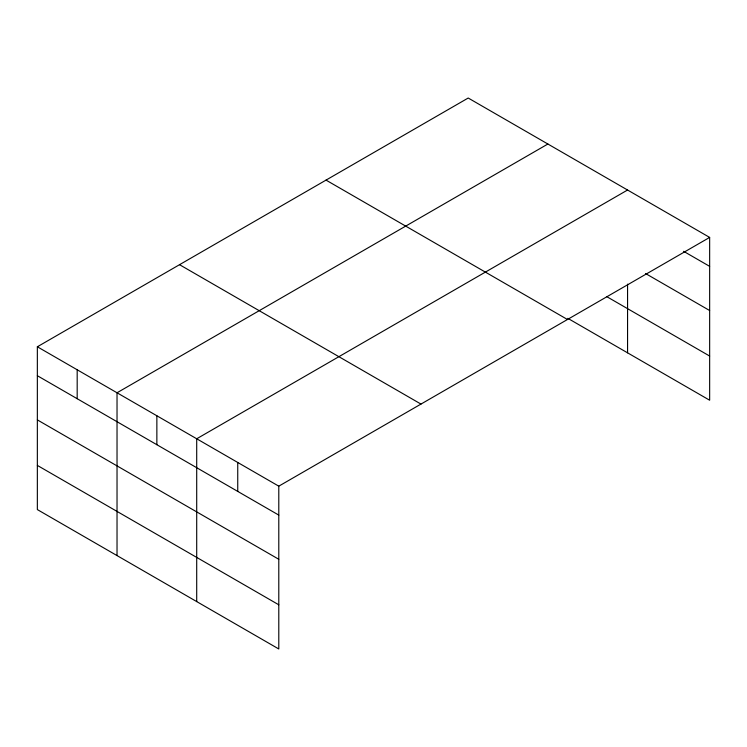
<?xml version="1.0" encoding="UTF-8"?>
<svg xmlns="http://www.w3.org/2000/svg" width="747" height="747" viewBox="0 0 747 747"><rect width="100%" height="100%" fill="white"/><g stroke="black" fill="none" stroke-linecap="round" stroke-linejoin="round"><path stroke-width="1.12" d="M709.65 237.415L468.21 98.025L37.35 346.776L37.35 509.585L278.79 648.975L278.79 486.166L709.65 237.415L709.65 400.224L567.804 318.325M547.887 144.022L117.027 392.773L117.027 555.581M627.564 190.018L196.704 438.778L196.704 601.587M683.617 251.319L709.65 266.352M645.576 273.542L709.65 310.528M606.648 296.578L709.65 356.048M326.028 180.111L567.468 319.501M179.532 264.69L420.972 404.08M37.35 346.776L278.79 486.166M37.35 375.713L278.79 515.103M37.35 419.889L278.79 559.279M37.35 465.409L278.79 604.799M627.564 284.14L627.564 352.827M237.742 462.477L237.742 491.405M156.861 415.78L156.861 444.708M77.184 369.774L77.184 398.711"/></g></svg>
